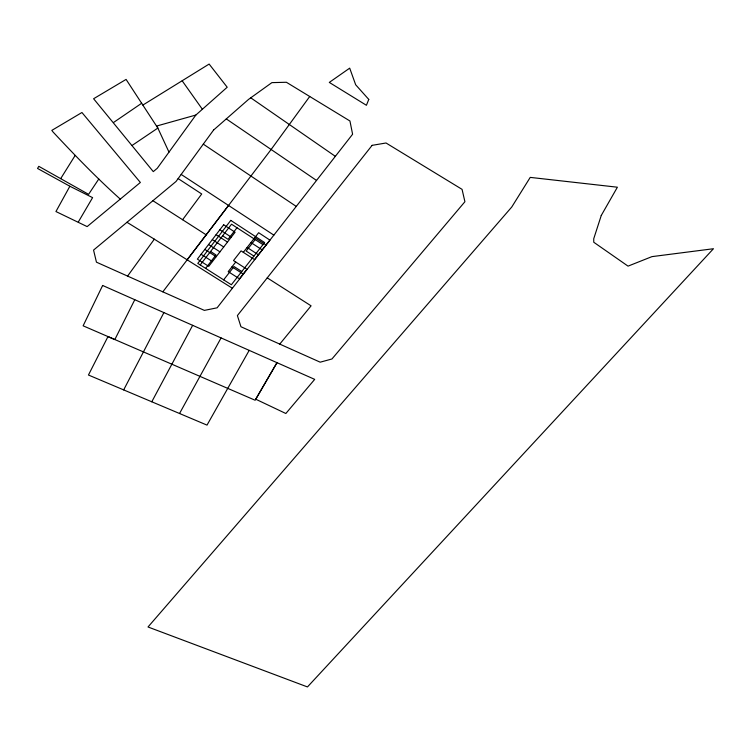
<?xml version="1.0" encoding="UTF-8"?>
<svg xmlns="http://www.w3.org/2000/svg" width="751" height="751" viewBox="0 0 751 751"><rect width="100%" height="100%" fill="white"/><g stroke="black" fill="none" stroke-linecap="round" stroke-linejoin="round"><path stroke-width="1.13" d="M134.786 299.715L114.837 339.555L107.984 336.57L88.449 375.021L207.013 425.113L249.191 350.37M163.906 312.594L123.671 389.9M192.65 325.333L151.786 401.776M221.076 337.922L179.545 413.501M78.301 222.024L92.598 197.635L69.871 186.257L55.94 211.547L87.144 226.605L140.362 182.465L81.934 112.509L51.828 130.383L53.068 132.016C74.734 155.166 96.738 178.071 120.395 199.212M75.156 155.448L60.681 178.644M98.803 178.982L88.58 194.349L38.799 166.328L37.55 168.449L69.871 186.257M309.722 96.494L271.083 149.533L162.826 291.839M142.887 105.056L209.135 64.06L227.206 87.229L195.861 115.044L157.269 168.28L153.288 171.622L93.603 98.738L126.084 79.409L157.841 128.074L132.12 145.431M127.595 276.086L154.331 239.184L232.397 288.262M182.606 219.733L201.709 193.983L178.147 178.597M187.187 259.762L228.548 205.455L273.852 235.129M200.217 264.943L231.533 224.202L262.963 244.638M205.624 268.389L215.997 254.955L210.571 251.472M236.997 227.75L228.069 239.316L222.625 235.786M235.739 262.015L228.22 271.627L239.4 278.781L246.938 269.233L233.495 260.578L241.071 250.872L254.533 259.602L269.919 240.113L258.654 232.716L243.315 252.327M223.629 279.851L234.049 266.549L241.784 271.515M255.171 239.569L246.168 251.069L253.932 256.1M279.766 344.099L311.083 305.835L267.243 277.861M113.542 122.488L141.704 103.234M195.861 115.044L156.875 125.971L168.994 152.134M126.985 222.287L154.331 239.184M152.913 200.724L206.206 234.838M201.09 254.279L212.449 261.545M208.562 244.516L219.94 251.848M204.816 249.407L216.185 256.701M231.965 266.83L243.164 274.021M212.317 239.607L223.714 246.966M216.091 234.688L227.487 242.075M219.883 229.74L231.289 237.156M247.126 247.455L258.353 254.758M250.956 242.564L262.193 249.895M181.179 174.439L228.548 205.455M254.796 237.654L266.051 245.014M296.26 206.422L203.296 144.136M316.528 180.447L226.286 118.911M335.34 156.339L250.75 97.818M182.202 80.836L202.366 109.27M601.26 215.462L593.731 238.762L593.759 242.244L628.043 266.136L651.962 256.626L713.45 248.731L307.459 686.94L148.013 626.982L511.75 207.023L530.234 177.386L617.388 187.206L601.26 215.462M368.769 99.414L366.422 105.29L329.295 82.413L349.694 68.144L355.674 84.779L368.769 99.414M102.634 285.474L83.126 325.821L255.143 400.236L276.978 362.677L255.753 399.213L285.849 413.501L314.697 379.368L102.634 285.474M213.584 130.045L176.034 181.479L93.556 250.092L96.447 262.174L204.347 310.388L217.114 307.816L352.604 134.232L349.938 120.986L286.394 82.272L271.89 82.629L248.543 99.404L213.584 130.045M223.685 224.765L197.382 259.123L208.731 266.361L235.101 232.219L223.685 224.765M230.782 220.381L197.795 263.404L231.355 284.76L264.615 242.545L230.782 220.381M372.12 145.347L237.391 315.58L240.949 326.741L320.189 362.179L331.951 358.978L464.916 201.719L462.062 189.355L386.023 142.99L372.12 145.347"/></g></svg>
